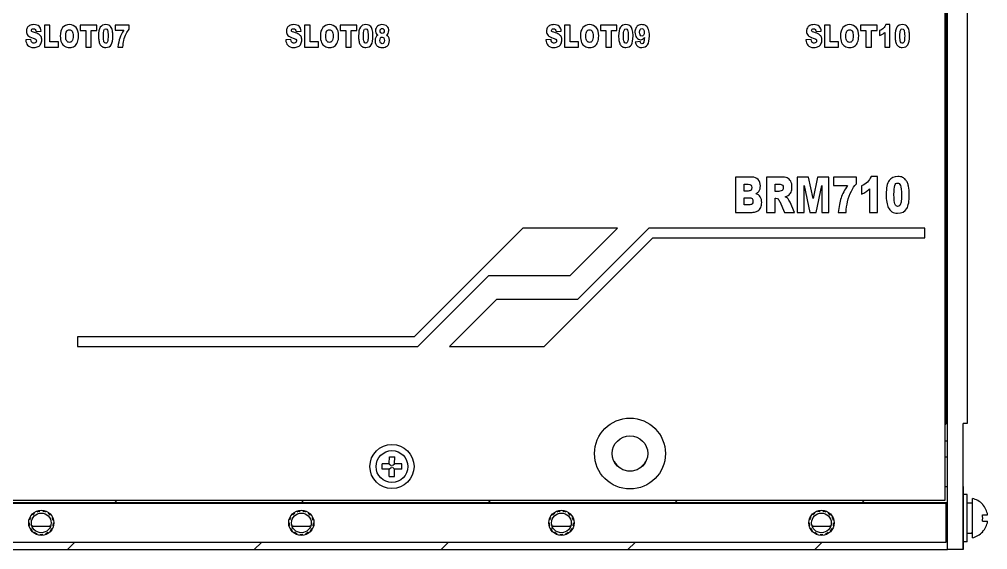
# Model space of a CAD drawing. Header units: inches. Extents: x 0 to 369, y 0 to 130.
# Drawn here: x 245.7 to 368.6, y 0 to 67.3 of the extents above; entities that cross this region are included whole.
import ezdxf

# ---------------------------------------------------------------- set-up
doc = ezdxf.new("R2010")
doc.units = ezdxf.units.IN
doc.header["$LTSCALE"] = 3.63
doc.header["$MEASUREMENT"] = 0
doc.linetypes.add('HIDDEN', pattern=[0.2, 0.1, -0.1])
for name, color, linetype in [('BRM710_PCB_ADXF_CONTINUOUS_LINE', 7, 'CONTINUOUS'), ('BRMJ710_4_001_DXF_HIDDEN_LINE', 7, 'CONTINUOUS'), ('BRMJ710_4_00DXF_CONTINUOUS_LINE', 7, 'CONTINUOUS'), ('BRMJ710_4_01DXF_CONTINUOUS_LINE', 7, 'CONTINUOUS'), ('BSMJ712_4_00DXF_CONTINUOUS_LINE', 7, 'CONTINUOUS'), ('GB9074_8-M2_DXF_CONTINUOUS_LINE', 7, 'CONTINUOUS'), ('GBT819_2-M2_DXF_CONTINUOUS_LINE', 7, 'CONTINUOUS')]:
    doc.layers.add(name, color=color, linetype=linetype)

msp = doc.modelspace()

# ---------------------------------------------------------------- linework, layer by layer
at = {"layer": 'BRM710_PCB_ADXF_CONTINUOUS_LINE', "color": 7, "linetype": 'Continuous'}
for p, q in [((363.3, 114), (363.3, 16)), ((363.3, 16), (363.2, 15.9))]:
    msp.add_line(p, q, dxfattribs=at)
at = {"layer": 'BRMJ710_4_001_DXF_HIDDEN_LINE', "color": 8, "linetype": 'HIDDEN'}
for centre in [(248.5, 3.4), (281.5, 3.4), (314.5, 3.4), (347.5, 3.4)]:
    msp.add_circle(centre, 1.5, dxfattribs=at)
at = {"layer": 'BRMJ710_4_00DXF_CONTINUOUS_LINE', "color": 7, "linetype": 'Continuous'}
for p, q in [((363.2, 6.3), (363.2, 123.8)), ((363.5, 43.75), (363.3, 43.75)), ((363.3, 16.8), (363.5, 16.8)), ((363.2, 13.8), (363.5, 13.8)), ((363.2, 11.8), (363.5, 11.8)), ((363.2, 8), (363.5, 8)), ((2.8, 6.3), (363.2, 6.3)), ((2.5, 6), (363.5, 6)), ((247.32, 3), (249.68, 3)), ((280.32, 3), (282.68, 3)), ((313.32, 3), (315.68, 3)), ((346.32, 3), (348.68, 3)), ((2.5, 0), (363.5, 0))]:
    msp.add_line(p, q, dxfattribs=at)
at = {"layer": 'BRMJ710_4_00DXF_CONTINUOUS_LINE', "color": 4, "linetype": 'Continuous'}
for p, q in [((249.6, 66.6), (248.91, 66.6)), ((248.91, 66.6), (248.91, 63.8)), ((249.6, 64.49), (249.6, 66.6)), ((255.55, 66.6), (253.44, 66.6)), ((253.44, 66.6), (253.44, 65.91)), ((255.55, 65.91), (255.55, 66.6)), ((259.67, 66.6), (257.86, 66.6)), ((257.86, 66.6), (257.86, 65.94)), ((259.67, 66.07), (259.67, 66.6)), ((282.6, 66.6), (281.9, 66.6)), ((281.9, 66.6), (281.9, 63.8)), ((282.6, 64.49), (282.6, 66.6)), ((288.55, 66.6), (286.44, 66.6)), ((286.44, 66.6), (286.44, 65.91)), ((288.55, 65.91), (288.55, 66.6)), ((315.6, 66.6), (314.91, 66.6)), ((314.91, 66.6), (314.91, 63.8)), ((315.6, 64.49), (315.6, 66.6)), ((321.55, 66.6), (319.44, 66.6)), ((319.44, 66.6), (319.44, 65.91)), ((321.55, 65.91), (321.55, 66.6)), ((348.6, 66.6), (347.9, 66.6)), ((347.9, 66.6), (347.9, 63.8)), ((348.6, 64.49), (348.6, 66.6)), ((354.55, 66.6), (352.44, 66.6)), ((352.44, 66.6), (352.44, 65.91)), ((354.55, 65.91), (354.55, 66.6)), ((356.17, 66.65), (355.65, 66.65)), ((356.17, 63.8), (356.17, 66.65)), ((247.83, 65.77), (248.48, 65.81)), ((253.44, 65.91), (254.15, 65.91)), ((254.15, 65.91), (254.15, 63.8)), ((254.84, 65.91), (255.55, 65.91)), ((254.84, 63.8), (254.84, 65.91)), ((257.86, 65.94), (258.96, 65.94)), ((280.83, 65.77), (281.48, 65.81)), ((286.44, 65.91), (287.15, 65.91)), ((287.15, 65.91), (287.15, 63.8)), ((287.84, 65.91), (288.55, 65.91)), ((287.84, 63.8), (287.84, 65.91)), ((313.83, 65.77), (314.49, 65.81)), ((319.44, 65.91), (320.15, 65.91)), ((320.15, 65.91), (320.15, 63.8)), ((320.84, 65.91), (321.55, 65.91)), ((320.84, 63.8), (320.84, 65.91)), ((346.83, 65.77), (347.48, 65.81)), ((352.44, 65.91), (353.15, 65.91)), ((353.15, 65.91), (353.15, 63.8)), ((353.84, 65.91), (354.55, 65.91)), ((353.84, 63.8), (353.84, 65.91)), ((354.88, 65.9), (354.88, 65.26)), ((355.54, 65.67), (355.54, 63.8)), ((247.18, 64.78), (246.53, 64.73)), ((250.68, 64.49), (249.6, 64.49)), ((250.68, 63.8), (250.68, 64.49)), ((280.18, 64.78), (279.52, 64.73)), ((283.68, 64.49), (282.6, 64.49)), ((283.68, 63.8), (283.68, 64.49)), ((313.19, 64.78), (312.53, 64.73)), ((316.68, 64.49), (315.6, 64.49)), ((316.68, 63.8), (316.68, 64.49)), ((324.49, 64.53), (323.87, 64.43)), ((346.18, 64.78), (345.52, 64.73)), ((349.68, 64.49), (348.6, 64.49)), ((349.68, 63.8), (349.68, 64.49)), ((248.91, 63.8), (250.68, 63.8)), ((254.15, 63.8), (254.84, 63.8)), ((258.23, 63.8), (258.86, 63.8)), ((281.9, 63.8), (283.68, 63.8)), ((287.15, 63.8), (287.84, 63.8)), ((314.91, 63.8), (316.68, 63.8)), ((320.15, 63.8), (320.84, 63.8)), ((347.9, 63.8), (349.68, 63.8)), ((353.15, 63.8), (353.84, 63.8)), ((355.54, 63.8), (356.17, 63.8)), ((338.67, 47.3), (336.59, 47.3)), ((336.59, 47.3), (336.59, 42.8)), ((342.37, 47.3), (340.52, 47.3)), ((340.52, 47.3), (340.52, 42.8)), ((345.86, 47.3), (344.4, 47.3)), ((344.4, 47.3), (344.4, 42.8)), ((346.43, 44.56), (345.86, 47.3)), ((346.99, 47.3), (346.43, 44.56)), ((348.45, 47.3), (346.99, 47.3)), ((348.45, 42.8), (348.45, 47.3)), ((351.93, 47.3), (349.01, 47.3)), ((349.01, 47.3), (349.01, 46.24)), ((351.93, 46.46), (351.93, 47.3)), ((354.62, 47.38), (353.79, 47.38)), ((354.62, 42.8), (354.62, 47.38)), ((337.71, 46.39), (338.2, 46.39)), ((337.71, 45.53), (337.71, 46.39)), ((338.2, 45.53), (337.71, 45.53)), ((341.63, 46.39), (342.12, 46.39)), ((341.63, 45.48), (341.63, 46.39)), ((342.1, 45.48), (341.63, 45.48)), ((345.31, 46.23), (346.01, 42.8)), ((345.31, 42.8), (345.31, 46.23)), ((346.84, 42.8), (347.54, 46.23)), ((347.54, 46.23), (347.54, 42.8)), ((349.01, 46.24), (350.79, 46.24)), ((352.56, 46.17), (352.56, 45.15)), ((353.61, 45.8), (353.61, 42.8)), ((337.71, 44.68), (338.28, 44.68)), ((337.71, 43.77), (337.71, 44.68)), ((341.63, 44.63), (341.73, 44.63)), ((341.63, 42.8), (341.63, 44.63)), ((338.28, 43.77), (337.71, 43.77)), ((342.21, 44.18), (342.8, 42.8)), ((344.06, 42.8), (343.52, 44.1)), ((336.59, 42.8), (338.51, 42.8)), ((340.52, 42.8), (341.63, 42.8)), ((342.8, 42.8), (344.06, 42.8)), ((344.4, 42.8), (345.31, 42.8)), ((346.01, 42.8), (346.84, 42.8)), ((347.54, 42.8), (348.45, 42.8)), ((349.62, 42.8), (350.62, 42.8)), ((353.61, 42.8), (354.62, 42.8)), ((309.6, 40.8), (295.8, 27)), ((321.6, 40.8), (309.6, 40.8)), ((315.6, 34.8), (321.6, 40.8)), ((316.6, 31.8), (325.6, 40.8)), ((360.6, 40.8), (325.6, 40.8)), ((360.6, 39.6), (360.6, 40.8)), ((312.3, 25.8), (326.1, 39.6)), ((326.1, 39.6), (360.6, 39.6)), ((296.3, 25.8), (305.3, 34.8)), ((305.3, 34.8), (315.6, 34.8)), ((300.3, 25.8), (306.3, 31.8)), ((306.3, 31.8), (316.6, 31.8)), ((295.8, 27), (253.1, 27)), ((253.1, 27), (253.1, 25.8)), ((253.1, 25.8), (296.3, 25.8)), ((300.3, 25.8), (312.3, 25.8))]:
    msp.add_line(p, q, dxfattribs=at)
at = {"layer": 'BRMJ710_4_00DXF_CONTINUOUS_LINE', "color": 2, "linetype": 'Continuous'}
for p, q in [((363.2, 63.96), (363.5, 64.26)), ((363.2, 40.25), (363.5, 40.55)), ((363.2, 16.54), (363.5, 16.84)), ((257.73, 5.9), (258.13, 6.3)), ((281.43, 5.9), (281.83, 6.3)), ((305.14, 5.9), (305.54, 6.3)), ((328.85, 5.9), (329.25, 6.3)), ((352.56, 5.9), (352.96, 6.3)), ((251.83, 0), (252.73, 0.9)), ((275.53, 0), (276.43, 0.9)), ((299.24, 0), (300.14, 0.9)), ((322.95, 0), (323.85, 0.9)), ((346.66, 0), (347.56, 0.9))]:
    msp.add_line(p, q, dxfattribs=at)
at = {"layer": 'BRMJ710_4_00DXF_CONTINUOUS_LINE', "color": 7, "linetype": 'Continuous'}
for centre, radius in [((323.2, 12.2), 4.5), ((323.2, 12.2), 2.25), ((293, 10.55), 2.8), ((248.5, 3.4), 1.25), ((281.5, 3.4), 1.25), ((314.5, 3.4), 1.25), ((347.5, 3.4), 1.25)]:
    msp.add_circle(centre, radius, dxfattribs=at)
at = {"layer": 'BRMJ710_4_00DXF_CONTINUOUS_LINE', "color": 4, "linetype": 'Continuous'}
msp.add_arc((291.77, 65.14), 1.39, 270.0428, 284.9395, dxfattribs=at)
at = {"layer": 'BRMJ710_4_00DXF_CONTINUOUS_LINE', "color": 7, "linetype": 'Continuous'}
for centre, radius, start, end in [((323.2, 12.25), 2.25, 207.0694, 332.9306), ((247.49, 4.62), 1.62, 263.5989, 269.9978), ((249.51, 4.62), 1.62, 270.0022, 276.4011), ((280.49, 4.62), 1.62, 263.5989, 269.9978), ((282.51, 4.62), 1.62, 270.0022, 276.4011), ((313.49, 4.62), 1.62, 263.5989, 269.9978), ((315.51, 4.62), 1.62, 270.0022, 276.4011), ((346.49, 4.62), 1.62, 263.5989, 269.9978), ((348.51, 4.62), 1.62, 270.0022, 276.4011)]:
    msp.add_arc(centre, radius, start, end, dxfattribs=at)
at = {"layer": 'BRMJ710_4_00DXF_CONTINUOUS_LINE', "color": 4, "linetype": 'Continuous'}
for points in [[(247.01, 66.54), (246.88, 66.46), (246.78, 66.36), (246.71, 66.24)], [(247.56, 66.65), (247.33, 66.65), (247.14, 66.61), (247.01, 66.54)], [(248.22, 66.45), (248.07, 66.58), (247.85, 66.65), (247.56, 66.65)], [(248.48, 65.81), (248.46, 66.1), (248.37, 66.31), (248.22, 66.45)], [(252.06, 66.65), (251.7, 66.65), (251.42, 66.52), (251.21, 66.27)], [(252.93, 66.27), (252.72, 66.52), (252.44, 66.65), (252.06, 66.65)], [(256.69, 66.65), (256.38, 66.65), (256.14, 66.54), (255.99, 66.33)], [(257.06, 66.58), (256.96, 66.62), (256.84, 66.65), (256.69, 66.65)], [(257.3, 66.4), (257.24, 66.47), (257.16, 66.53), (257.06, 66.58)], [(257.44, 66.16), (257.41, 66.24), (257.36, 66.32), (257.3, 66.4)], [(280.01, 66.54), (279.87, 66.46), (279.77, 66.36), (279.71, 66.24)], [(280.56, 66.65), (280.33, 66.65), (280.14, 66.61), (280.01, 66.54)], [(281.21, 66.45), (281.06, 66.58), (280.85, 66.65), (280.56, 66.65)], [(281.48, 65.81), (281.45, 66.1), (281.36, 66.31), (281.21, 66.45)], [(285.06, 66.65), (284.7, 66.65), (284.41, 66.52), (284.21, 66.27)], [(285.92, 66.27), (285.72, 66.52), (285.43, 66.65), (285.06, 66.65)], [(289.69, 66.65), (289.37, 66.65), (289.14, 66.54), (288.99, 66.33)], [(290.06, 66.58), (289.96, 66.62), (289.84, 66.65), (289.69, 66.65)], [(290.3, 66.4), (290.24, 66.47), (290.16, 66.53), (290.06, 66.58)], [(290.44, 66.16), (290.41, 66.24), (290.36, 66.32), (290.3, 66.4)], [(291.18, 66.48), (291, 66.33), (290.91, 66.13), (290.91, 65.9)], [(291.72, 66.65), (291.5, 66.65), (291.32, 66.59), (291.18, 66.48)], [(292.39, 66.43), (292.24, 66.58), (292.02, 66.65), (291.72, 66.65)], [(292.6, 65.9), (292.6, 66.11), (292.53, 66.29), (292.39, 66.43)], [(313.01, 66.54), (312.88, 66.46), (312.78, 66.36), (312.71, 66.24)], [(313.56, 66.65), (313.33, 66.65), (313.15, 66.61), (313.01, 66.54)], [(314.22, 66.45), (314.07, 66.58), (313.85, 66.65), (313.56, 66.65)], [(314.49, 65.81), (314.46, 66.1), (314.37, 66.31), (314.22, 66.45)], [(318.06, 66.65), (317.7, 66.65), (317.42, 66.52), (317.21, 66.27)], [(318.93, 66.27), (318.72, 66.52), (318.44, 66.65), (318.06, 66.65)], [(322.69, 66.65), (322.38, 66.65), (322.14, 66.54), (321.99, 66.33)], [(323.06, 66.58), (322.96, 66.62), (322.84, 66.65), (322.69, 66.65)], [(323.3, 66.4), (323.24, 66.47), (323.16, 66.53), (323.06, 66.58)], [(323.44, 66.16), (323.41, 66.24), (323.36, 66.32), (323.3, 66.4)], [(324.22, 66.53), (324.1, 66.45), (324, 66.34), (323.93, 66.18)], [(324.69, 66.65), (324.5, 66.65), (324.35, 66.61), (324.22, 66.53)], [(325.23, 66.5), (325.09, 66.6), (324.91, 66.65), (324.69, 66.65)], [(325.55, 66.04), (325.47, 66.25), (325.36, 66.41), (325.23, 66.5)], [(346.01, 66.54), (345.87, 66.46), (345.77, 66.36), (345.71, 66.24)], [(346.56, 66.65), (346.33, 66.65), (346.14, 66.61), (346.01, 66.54)], [(347.21, 66.45), (347.06, 66.58), (346.85, 66.65), (346.56, 66.65)], [(347.48, 65.81), (347.45, 66.1), (347.36, 66.31), (347.21, 66.45)], [(351.06, 66.65), (350.7, 66.65), (350.41, 66.52), (350.21, 66.27)], [(351.92, 66.27), (351.72, 66.52), (351.43, 66.65), (351.06, 66.65)], [(355.65, 66.65), (355.59, 66.47), (355.49, 66.32), (355.38, 66.2)], [(357.78, 66.65), (357.46, 66.65), (357.23, 66.54), (357.07, 66.33)], [(358.15, 66.58), (358.05, 66.62), (357.93, 66.65), (357.78, 66.65)], [(358.38, 66.4), (358.32, 66.47), (358.24, 66.53), (358.15, 66.58)], [(358.53, 66.16), (358.49, 66.24), (358.44, 66.32), (358.38, 66.4)], [(246.71, 66.24), (246.64, 66.11), (246.61, 65.97), (246.61, 65.83)], [(246.61, 65.83), (246.61, 65.61), (246.67, 65.43), (246.8, 65.29)], [(246.8, 65.29), (246.93, 65.15), (247.15, 65.03), (247.45, 64.95)], [(247.25, 65.91), (247.25, 65.97), (247.27, 66.02), (247.31, 66.06)], [(247.3, 65.78), (247.27, 65.82), (247.25, 65.86), (247.25, 65.91)], [(247.53, 65.68), (247.41, 65.71), (247.33, 65.75), (247.3, 65.78)], [(247.31, 66.06), (247.35, 66.1), (247.41, 66.13), (247.49, 66.13)], [(247.49, 66.13), (247.59, 66.13), (247.67, 66.1), (247.72, 66.04)], [(248.18, 65.43), (248.05, 65.52), (247.84, 65.6), (247.53, 65.68)], [(247.72, 66.04), (247.78, 65.98), (247.81, 65.89), (247.83, 65.77)], [(248.47, 65.13), (248.41, 65.25), (248.31, 65.35), (248.18, 65.43)], [(248.56, 64.71), (248.56, 64.86), (248.53, 65), (248.47, 65.13)], [(251.21, 66.27), (251.01, 66.01), (250.91, 65.65), (250.91, 65.2)], [(250.91, 65.2), (250.91, 64.87), (250.96, 64.6), (251.06, 64.38)], [(251.6, 65.19), (251.6, 65.48), (251.64, 65.68), (251.73, 65.81)], [(251.72, 64.58), (251.64, 64.71), (251.6, 64.91), (251.6, 65.19)], [(251.73, 65.81), (251.81, 65.93), (251.92, 65.99), (252.06, 65.99)], [(252.06, 65.99), (252.21, 65.99), (252.32, 65.93), (252.41, 65.81)], [(252.41, 65.81), (252.49, 65.69), (252.54, 65.5), (252.54, 65.23)], [(252.54, 65.23), (252.54, 64.92), (252.49, 64.7), (252.41, 64.58)], [(253.23, 65.22), (253.23, 65.67), (253.13, 66.02), (252.93, 66.27)], [(253.09, 64.42), (253.18, 64.63), (253.23, 64.89), (253.23, 65.22)], [(255.99, 66.33), (255.84, 66.11), (255.76, 65.74), (255.76, 65.21)], [(255.76, 65.21), (255.76, 64.99), (255.77, 64.8), (255.8, 64.62)], [(256.38, 65.21), (256.38, 65.56), (256.4, 65.8), (256.45, 65.93)], [(256.45, 64.48), (256.4, 64.61), (256.38, 64.85), (256.38, 65.21)], [(256.45, 65.93), (256.49, 66.06), (256.56, 66.13), (256.67, 66.13)], [(256.67, 66.13), (256.77, 66.13), (256.84, 66.07), (256.89, 65.94)], [(256.89, 65.94), (256.95, 65.81), (256.97, 65.56), (256.97, 65.19)], [(256.97, 65.19), (256.97, 64.93), (256.96, 64.75), (256.94, 64.63)], [(257.38, 64.11), (257.52, 64.34), (257.59, 64.71), (257.59, 65.22)], [(257.53, 65.87), (257.51, 65.98), (257.48, 66.08), (257.44, 66.16)], [(257.59, 65.22), (257.59, 65.45), (257.57, 65.66), (257.53, 65.87)], [(258.96, 65.94), (258.74, 65.59), (258.57, 65.26), (258.46, 64.95)], [(258.97, 64.65), (259.05, 64.96), (259.15, 65.24), (259.28, 65.5)], [(259.28, 65.5), (259.38, 65.7), (259.52, 65.9), (259.67, 66.07)], [(279.71, 66.24), (279.64, 66.11), (279.61, 65.97), (279.61, 65.83)], [(279.61, 65.83), (279.61, 65.61), (279.67, 65.43), (279.8, 65.29)], [(279.8, 65.29), (279.93, 65.15), (280.15, 65.03), (280.45, 64.95)], [(280.25, 65.91), (280.25, 65.97), (280.27, 66.02), (280.31, 66.06)], [(280.3, 65.78), (280.27, 65.82), (280.25, 65.86), (280.25, 65.91)], [(280.53, 65.68), (280.41, 65.71), (280.33, 65.75), (280.3, 65.78)], [(280.31, 66.06), (280.35, 66.1), (280.41, 66.13), (280.49, 66.13)], [(280.49, 66.13), (280.59, 66.13), (280.67, 66.1), (280.72, 66.04)], [(281.18, 65.43), (281.05, 65.52), (280.83, 65.6), (280.53, 65.68)], [(280.72, 66.04), (280.78, 65.98), (280.81, 65.89), (280.83, 65.77)], [(281.47, 65.13), (281.41, 65.25), (281.31, 65.35), (281.18, 65.43)], [(281.56, 64.71), (281.56, 64.86), (281.53, 65), (281.47, 65.13)], [(284.21, 66.27), (284.01, 66.01), (283.91, 65.65), (283.91, 65.2)], [(283.91, 65.2), (283.91, 64.87), (283.96, 64.6), (284.06, 64.38)], [(284.6, 65.19), (284.6, 65.48), (284.64, 65.68), (284.72, 65.81)], [(284.72, 64.58), (284.64, 64.71), (284.6, 64.91), (284.6, 65.19)], [(284.72, 65.81), (284.81, 65.93), (284.92, 65.99), (285.06, 65.99)], [(285.06, 65.99), (285.21, 65.99), (285.32, 65.93), (285.41, 65.81)], [(285.41, 65.81), (285.49, 65.69), (285.53, 65.5), (285.53, 65.23)], [(285.53, 65.23), (285.53, 64.92), (285.49, 64.7), (285.41, 64.58)], [(286.23, 65.22), (286.23, 65.67), (286.13, 66.02), (285.92, 66.27)], [(286.09, 64.42), (286.18, 64.63), (286.23, 64.89), (286.23, 65.22)], [(288.99, 66.33), (288.83, 66.11), (288.76, 65.74), (288.76, 65.21)], [(288.76, 65.21), (288.76, 64.99), (288.77, 64.8), (288.8, 64.62)], [(289.38, 65.21), (289.38, 65.56), (289.4, 65.8), (289.44, 65.93)], [(289.45, 64.48), (289.4, 64.61), (289.38, 64.85), (289.38, 65.21)], [(289.44, 65.93), (289.49, 66.06), (289.56, 66.13), (289.67, 66.13)], [(289.67, 66.13), (289.77, 66.13), (289.84, 66.07), (289.89, 65.94)], [(289.89, 65.94), (289.94, 65.81), (289.97, 65.56), (289.97, 65.19)], [(289.97, 65.19), (289.97, 64.93), (289.96, 64.75), (289.94, 64.63)], [(290.38, 64.11), (290.52, 64.34), (290.59, 64.71), (290.59, 65.22)], [(290.53, 65.87), (290.5, 65.98), (290.48, 66.08), (290.44, 66.16)], [(290.59, 65.22), (290.59, 65.45), (290.57, 65.66), (290.53, 65.87)], [(290.91, 65.9), (290.91, 65.76), (290.94, 65.63), (291.01, 65.52)], [(291.22, 65.31), (291.09, 65.24), (291, 65.15), (290.94, 65.04)], [(291.01, 65.52), (291.05, 65.44), (291.12, 65.37), (291.22, 65.31)], [(291.5, 65.86), (291.5, 65.95), (291.52, 66.03), (291.57, 66.08)], [(291.57, 65.62), (291.52, 65.68), (291.5, 65.76), (291.5, 65.86)], [(291.57, 66.08), (291.62, 66.14), (291.68, 66.17), (291.75, 66.17)], [(291.76, 65.53), (291.68, 65.53), (291.62, 65.56), (291.57, 65.62)], [(291.75, 66.17), (291.83, 66.17), (291.89, 66.14), (291.94, 66.08)], [(291.94, 65.62), (291.89, 65.56), (291.84, 65.53), (291.76, 65.53)], [(291.94, 66.08), (291.98, 66.02), (292.01, 65.94), (292.01, 65.85)], [(292.01, 65.85), (292.01, 65.75), (291.99, 65.68), (291.94, 65.62)], [(292.32, 65.31), (292.41, 65.38), (292.47, 65.46), (292.52, 65.54)], [(292.59, 65.02), (292.53, 65.14), (292.44, 65.23), (292.32, 65.31)], [(292.52, 65.54), (292.57, 65.65), (292.6, 65.77), (292.6, 65.9)], [(312.71, 66.24), (312.64, 66.11), (312.61, 65.97), (312.61, 65.83)], [(312.61, 65.83), (312.61, 65.61), (312.67, 65.43), (312.81, 65.29)], [(312.81, 65.29), (312.93, 65.15), (313.15, 65.03), (313.46, 64.95)], [(313.25, 65.91), (313.25, 65.97), (313.27, 66.02), (313.31, 66.06)], [(313.3, 65.78), (313.27, 65.82), (313.25, 65.86), (313.25, 65.91)], [(313.53, 65.68), (313.41, 65.71), (313.33, 65.75), (313.3, 65.78)], [(313.31, 66.06), (313.35, 66.1), (313.41, 66.13), (313.49, 66.13)], [(313.49, 66.13), (313.59, 66.13), (313.67, 66.1), (313.72, 66.04)], [(314.18, 65.43), (314.05, 65.52), (313.84, 65.6), (313.53, 65.68)], [(313.72, 66.04), (313.78, 65.98), (313.81, 65.89), (313.83, 65.77)], [(314.47, 65.13), (314.41, 65.25), (314.31, 65.35), (314.18, 65.43)], [(314.56, 64.71), (314.56, 64.86), (314.53, 65), (314.47, 65.13)], [(317.21, 66.27), (317.01, 66.01), (316.91, 65.65), (316.91, 65.2)], [(316.91, 65.2), (316.91, 64.87), (316.96, 64.6), (317.06, 64.38)], [(317.6, 65.19), (317.6, 65.48), (317.64, 65.68), (317.73, 65.81)], [(317.72, 64.58), (317.64, 64.71), (317.6, 64.91), (317.6, 65.19)], [(317.73, 65.81), (317.81, 65.93), (317.92, 65.99), (318.06, 65.99)], [(318.06, 65.99), (318.21, 65.99), (318.32, 65.93), (318.41, 65.81)], [(318.41, 65.81), (318.49, 65.69), (318.54, 65.5), (318.54, 65.23)], [(318.54, 65.23), (318.54, 64.92), (318.49, 64.7), (318.41, 64.58)], [(319.23, 65.22), (319.23, 65.67), (319.13, 66.02), (318.93, 66.27)], [(319.1, 64.42), (319.18, 64.63), (319.23, 64.89), (319.23, 65.22)], [(321.99, 66.33), (321.84, 66.11), (321.76, 65.74), (321.76, 65.21)], [(321.76, 65.21), (321.76, 64.99), (321.77, 64.8), (321.8, 64.62)], [(322.38, 65.21), (322.38, 65.56), (322.4, 65.8), (322.45, 65.93)], [(322.45, 64.48), (322.4, 64.61), (322.38, 64.85), (322.38, 65.21)], [(322.45, 65.93), (322.49, 66.06), (322.57, 66.13), (322.67, 66.13)], [(322.67, 66.13), (322.77, 66.13), (322.85, 66.07), (322.9, 65.94)], [(322.9, 65.94), (322.95, 65.81), (322.97, 65.56), (322.97, 65.19)], [(322.97, 65.19), (322.97, 64.93), (322.96, 64.75), (322.94, 64.63)], [(323.38, 64.11), (323.52, 64.34), (323.59, 64.71), (323.59, 65.22)], [(323.53, 65.87), (323.51, 65.98), (323.48, 66.08), (323.44, 66.16)], [(323.59, 65.22), (323.59, 65.45), (323.57, 65.66), (323.53, 65.87)], [(323.93, 66.18), (323.86, 66.03), (323.83, 65.86), (323.83, 65.68)], [(323.83, 65.68), (323.83, 65.4), (323.9, 65.18), (324.03, 65)], [(324.42, 65.7), (324.42, 65.85), (324.44, 65.97), (324.5, 66.05)], [(324.5, 65.34), (324.45, 65.42), (324.42, 65.54), (324.42, 65.7)], [(324.5, 66.05), (324.55, 66.12), (324.62, 66.16), (324.71, 66.16)], [(324.72, 65.21), (324.63, 65.21), (324.56, 65.25), (324.5, 65.34)], [(324.71, 66.16), (324.79, 66.16), (324.87, 66.12), (324.93, 66.03)], [(324.93, 65.33), (324.88, 65.25), (324.8, 65.21), (324.72, 65.21)], [(324.93, 66.03), (324.99, 65.95), (325.02, 65.83), (325.02, 65.68)], [(325.02, 65.68), (325.02, 65.53), (324.99, 65.41), (324.93, 65.33)], [(325.42, 64.1), (325.59, 64.34), (325.67, 64.71), (325.67, 65.22)], [(325.67, 65.22), (325.67, 65.56), (325.63, 65.83), (325.55, 66.04)], [(345.71, 66.24), (345.64, 66.11), (345.61, 65.97), (345.61, 65.83)], [(345.61, 65.83), (345.61, 65.61), (345.67, 65.43), (345.8, 65.29)], [(345.8, 65.29), (345.93, 65.15), (346.15, 65.03), (346.45, 64.95)], [(346.25, 65.91), (346.25, 65.97), (346.27, 66.02), (346.31, 66.06)], [(346.3, 65.78), (346.27, 65.82), (346.25, 65.86), (346.25, 65.91)], [(346.53, 65.68), (346.41, 65.71), (346.33, 65.75), (346.3, 65.78)], [(346.31, 66.06), (346.35, 66.1), (346.41, 66.13), (346.49, 66.13)], [(346.49, 66.13), (346.59, 66.13), (346.67, 66.1), (346.72, 66.04)], [(347.18, 65.43), (347.05, 65.52), (346.83, 65.6), (346.53, 65.68)], [(346.72, 66.04), (346.78, 65.98), (346.81, 65.89), (346.83, 65.77)], [(347.47, 65.13), (347.41, 65.25), (347.31, 65.35), (347.18, 65.43)], [(347.56, 64.71), (347.56, 64.86), (347.53, 65), (347.47, 65.13)], [(350.21, 66.27), (350.01, 66.01), (349.91, 65.65), (349.91, 65.2)], [(349.91, 65.2), (349.91, 64.87), (349.96, 64.6), (350.06, 64.38)], [(350.6, 65.19), (350.6, 65.48), (350.64, 65.68), (350.72, 65.81)], [(350.72, 64.58), (350.64, 64.71), (350.6, 64.91), (350.6, 65.19)], [(350.72, 65.81), (350.81, 65.93), (350.92, 65.99), (351.06, 65.99)], [(351.06, 65.99), (351.21, 65.99), (351.32, 65.93), (351.41, 65.81)], [(351.41, 65.81), (351.49, 65.69), (351.53, 65.5), (351.53, 65.23)], [(351.53, 65.23), (351.53, 64.92), (351.49, 64.7), (351.41, 64.58)], [(352.23, 65.22), (352.23, 65.67), (352.13, 66.02), (351.92, 66.27)], [(352.09, 64.42), (352.18, 64.63), (352.23, 64.89), (352.23, 65.22)], [(355.38, 66.2), (355.26, 66.08), (355.1, 65.98), (354.88, 65.9)], [(354.88, 65.26), (355.03, 65.31), (355.15, 65.37), (355.24, 65.43)], [(355.24, 65.43), (355.34, 65.49), (355.44, 65.57), (355.54, 65.67)], [(357.07, 66.33), (356.92, 66.11), (356.85, 65.74), (356.85, 65.21)], [(356.85, 65.21), (356.85, 64.99), (356.86, 64.8), (356.89, 64.62)], [(357.46, 65.21), (357.46, 65.56), (357.49, 65.8), (357.53, 65.93)], [(357.54, 64.48), (357.49, 64.61), (357.46, 64.85), (357.46, 65.21)], [(357.53, 65.93), (357.58, 66.06), (357.65, 66.13), (357.75, 66.13)], [(357.75, 66.13), (357.86, 66.13), (357.93, 66.07), (357.98, 65.94)], [(357.98, 65.94), (358.03, 65.81), (358.06, 65.56), (358.06, 65.19)], [(358.06, 65.19), (358.06, 64.93), (358.04, 64.75), (358.02, 64.63)], [(358.47, 64.11), (358.61, 64.34), (358.68, 64.71), (358.68, 65.22)], [(358.61, 65.87), (358.59, 65.98), (358.56, 66.08), (358.53, 66.16)], [(358.68, 65.22), (358.68, 65.45), (358.65, 65.66), (358.61, 65.87)], [(246.53, 64.73), (246.54, 64.44), (246.63, 64.21), (246.77, 64.03)], [(246.77, 64.03), (246.92, 63.84), (247.18, 63.75), (247.57, 63.75)], [(247.27, 64.47), (247.23, 64.54), (247.2, 64.64), (247.18, 64.78)], [(247.58, 64.3), (247.44, 64.3), (247.34, 64.36), (247.27, 64.47)], [(247.45, 64.95), (247.64, 64.9), (247.76, 64.84), (247.81, 64.79)], [(247.8, 64.39), (247.75, 64.33), (247.67, 64.3), (247.58, 64.3)], [(247.89, 64.59), (247.89, 64.51), (247.86, 64.45), (247.8, 64.39)], [(247.81, 64.79), (247.86, 64.73), (247.89, 64.66), (247.89, 64.59)], [(248.11, 63.87), (248.25, 63.95), (248.36, 64.06), (248.44, 64.21)], [(248.44, 64.21), (248.52, 64.37), (248.56, 64.53), (248.56, 64.71)], [(251.06, 64.38), (251.16, 64.16), (251.3, 64), (251.46, 63.9)], [(251.46, 63.9), (251.63, 63.8), (251.84, 63.75), (252.09, 63.75)], [(252.07, 64.4), (251.92, 64.4), (251.81, 64.46), (251.72, 64.58)], [(252.41, 64.58), (252.33, 64.46), (252.22, 64.4), (252.07, 64.4)], [(252.09, 63.75), (252.34, 63.75), (252.55, 63.81), (252.71, 63.93)], [(252.71, 63.93), (252.88, 64.04), (253.01, 64.2), (253.09, 64.42)], [(255.8, 64.62), (255.83, 64.44), (255.88, 64.3), (255.93, 64.19)], [(255.93, 64.19), (256, 64.05), (256.1, 63.94), (256.22, 63.86)], [(256.67, 64.28), (256.58, 64.28), (256.5, 64.35), (256.45, 64.48)], [(256.84, 64.37), (256.79, 64.31), (256.73, 64.28), (256.67, 64.28)], [(256.67, 63.75), (257.01, 63.75), (257.25, 63.87), (257.38, 64.11)], [(256.94, 64.63), (256.92, 64.51), (256.88, 64.42), (256.84, 64.37)], [(258.46, 64.95), (258.36, 64.64), (258.28, 64.26), (258.23, 63.8)], [(258.86, 63.8), (258.87, 64.13), (258.91, 64.41), (258.97, 64.65)], [(279.52, 64.73), (279.54, 64.44), (279.63, 64.21), (279.77, 64.03)], [(279.77, 64.03), (279.92, 63.84), (280.18, 63.75), (280.56, 63.75)], [(280.27, 64.47), (280.23, 64.54), (280.2, 64.64), (280.18, 64.78)], [(280.58, 64.3), (280.44, 64.3), (280.34, 64.36), (280.27, 64.47)], [(280.45, 64.95), (280.64, 64.9), (280.76, 64.84), (280.81, 64.79)], [(280.8, 64.39), (280.75, 64.33), (280.67, 64.3), (280.58, 64.3)], [(280.88, 64.59), (280.88, 64.51), (280.86, 64.45), (280.8, 64.39)], [(280.81, 64.79), (280.86, 64.73), (280.88, 64.66), (280.88, 64.59)], [(281.1, 63.87), (281.25, 63.95), (281.36, 64.06), (281.44, 64.21)], [(281.44, 64.21), (281.52, 64.37), (281.56, 64.53), (281.56, 64.71)], [(284.06, 64.38), (284.16, 64.16), (284.3, 64), (284.46, 63.9)], [(284.46, 63.9), (284.63, 63.8), (284.84, 63.75), (285.09, 63.75)], [(285.07, 64.4), (284.92, 64.4), (284.81, 64.46), (284.72, 64.58)], [(285.41, 64.58), (285.33, 64.46), (285.21, 64.4), (285.07, 64.4)], [(285.09, 63.75), (285.34, 63.75), (285.54, 63.81), (285.71, 63.93)], [(285.71, 63.93), (285.88, 64.04), (286, 64.2), (286.09, 64.42)], [(288.8, 64.62), (288.83, 64.44), (288.87, 64.3), (288.93, 64.19)], [(288.93, 64.19), (289, 64.05), (289.1, 63.94), (289.21, 63.86)], [(289.67, 64.28), (289.57, 64.28), (289.5, 64.35), (289.45, 64.48)], [(289.83, 64.37), (289.79, 64.31), (289.73, 64.28), (289.67, 64.28)], [(289.67, 63.75), (290.01, 63.75), (290.24, 63.87), (290.38, 64.11)], [(289.94, 64.63), (289.91, 64.51), (289.88, 64.42), (289.83, 64.37)], [(290.94, 65.04), (290.88, 64.92), (290.85, 64.79), (290.85, 64.62)], [(290.85, 64.62), (290.85, 64.46), (290.88, 64.3), (290.94, 64.17)], [(290.94, 64.17), (291.01, 64.03), (291.1, 63.93), (291.23, 63.86)], [(291.47, 64.65), (291.47, 64.78), (291.49, 64.88), (291.55, 64.96)], [(291.56, 64.35), (291.49, 64.42), (291.47, 64.53), (291.47, 64.65)], [(291.55, 64.96), (291.61, 65.04), (291.68, 65.07), (291.75, 65.07)], [(291.76, 64.23), (291.68, 64.23), (291.62, 64.27), (291.56, 64.35)], [(291.75, 65.07), (291.83, 65.07), (291.9, 65.03), (291.96, 64.96)], [(291.96, 64.35), (291.9, 64.27), (291.84, 64.23), (291.76, 64.23)], [(291.96, 64.96), (292.02, 64.88), (292.05, 64.77), (292.05, 64.65)], [(292.05, 64.65), (292.05, 64.53), (292.02, 64.43), (291.96, 64.35)], [(292.13, 63.8), (292.24, 63.83), (292.33, 63.88), (292.41, 63.94)], [(292.41, 63.94), (292.48, 64.01), (292.55, 64.1), (292.6, 64.23)], [(292.68, 64.62), (292.68, 64.76), (292.65, 64.9), (292.59, 65.02)], [(292.6, 64.23), (292.65, 64.35), (292.68, 64.48), (292.68, 64.62)], [(312.53, 64.73), (312.55, 64.44), (312.63, 64.21), (312.78, 64.03)], [(312.78, 64.03), (312.92, 63.84), (313.19, 63.75), (313.57, 63.75)], [(313.27, 64.47), (313.23, 64.54), (313.2, 64.64), (313.19, 64.78)], [(313.58, 64.3), (313.44, 64.3), (313.34, 64.36), (313.27, 64.47)], [(313.46, 64.95), (313.64, 64.9), (313.76, 64.84), (313.81, 64.79)], [(313.81, 64.39), (313.75, 64.33), (313.68, 64.3), (313.58, 64.3)], [(313.81, 64.79), (313.86, 64.73), (313.89, 64.66), (313.89, 64.59)], [(313.89, 64.59), (313.89, 64.51), (313.86, 64.45), (313.81, 64.39)], [(314.11, 63.87), (314.25, 63.95), (314.36, 64.06), (314.44, 64.21)], [(314.44, 64.21), (314.52, 64.37), (314.56, 64.53), (314.56, 64.71)], [(317.06, 64.38), (317.16, 64.16), (317.3, 64), (317.46, 63.9)], [(317.46, 63.9), (317.63, 63.8), (317.84, 63.75), (318.09, 63.75)], [(318.07, 64.4), (317.92, 64.4), (317.81, 64.46), (317.72, 64.58)], [(318.41, 64.58), (318.33, 64.46), (318.22, 64.4), (318.07, 64.4)], [(318.09, 63.75), (318.34, 63.75), (318.55, 63.81), (318.71, 63.93)], [(318.71, 63.93), (318.88, 64.04), (319.01, 64.2), (319.1, 64.42)], [(321.8, 64.62), (321.84, 64.44), (321.88, 64.3), (321.93, 64.19)], [(321.93, 64.19), (322, 64.05), (322.1, 63.94), (322.22, 63.86)], [(322.67, 64.28), (322.58, 64.28), (322.5, 64.35), (322.45, 64.48)], [(322.84, 64.37), (322.79, 64.31), (322.74, 64.28), (322.67, 64.28)], [(322.67, 63.75), (323.01, 63.75), (323.25, 63.87), (323.38, 64.11)], [(322.94, 64.63), (322.92, 64.51), (322.88, 64.42), (322.84, 64.37)], [(323.87, 64.43), (323.91, 64.28), (323.96, 64.16), (324.03, 64.06)], [(324.03, 65), (324.17, 64.82), (324.34, 64.73), (324.54, 64.73)], [(324.03, 64.06), (324.1, 63.96), (324.19, 63.88), (324.29, 63.83)], [(324.58, 64.3), (324.54, 64.34), (324.51, 64.42), (324.49, 64.53)], [(324.54, 64.73), (324.64, 64.73), (324.74, 64.75), (324.81, 64.8)], [(324.72, 64.23), (324.66, 64.23), (324.61, 64.25), (324.58, 64.3)], [(324.71, 63.75), (325.01, 63.75), (325.25, 63.87), (325.42, 64.1)], [(324.95, 64.42), (324.9, 64.29), (324.82, 64.23), (324.72, 64.23)], [(324.81, 64.8), (324.89, 64.84), (324.97, 64.91), (325.04, 65.01)], [(325.04, 65.01), (325.02, 64.71), (324.99, 64.51), (324.95, 64.42)], [(345.52, 64.73), (345.54, 64.44), (345.63, 64.21), (345.77, 64.03)], [(345.77, 64.03), (345.92, 63.84), (346.18, 63.75), (346.56, 63.75)], [(346.27, 64.47), (346.23, 64.54), (346.2, 64.64), (346.18, 64.78)], [(346.58, 64.3), (346.44, 64.3), (346.34, 64.36), (346.27, 64.47)], [(346.45, 64.95), (346.64, 64.9), (346.76, 64.84), (346.81, 64.79)], [(346.8, 64.39), (346.75, 64.33), (346.67, 64.3), (346.58, 64.3)], [(346.88, 64.59), (346.88, 64.51), (346.86, 64.45), (346.8, 64.39)], [(346.81, 64.79), (346.86, 64.73), (346.88, 64.66), (346.88, 64.59)], [(347.1, 63.87), (347.25, 63.95), (347.36, 64.06), (347.44, 64.21)], [(347.44, 64.21), (347.52, 64.37), (347.56, 64.53), (347.56, 64.71)], [(350.06, 64.38), (350.16, 64.16), (350.3, 64), (350.46, 63.9)], [(350.46, 63.9), (350.63, 63.8), (350.84, 63.75), (351.09, 63.75)], [(351.07, 64.4), (350.92, 64.4), (350.81, 64.46), (350.72, 64.58)], [(351.41, 64.58), (351.33, 64.46), (351.21, 64.4), (351.07, 64.4)], [(351.09, 63.75), (351.34, 63.75), (351.54, 63.81), (351.71, 63.93)], [(351.71, 63.93), (351.88, 64.04), (352, 64.2), (352.09, 64.42)], [(356.89, 64.62), (356.92, 64.44), (356.96, 64.3), (357.02, 64.19)], [(357.02, 64.19), (357.09, 64.05), (357.19, 63.94), (357.3, 63.86)], [(357.76, 64.28), (357.66, 64.28), (357.59, 64.35), (357.54, 64.48)], [(357.92, 64.37), (357.87, 64.31), (357.82, 64.28), (357.76, 64.28)], [(357.76, 63.75), (358.09, 63.75), (358.33, 63.87), (358.47, 64.11)], [(358.02, 64.63), (358, 64.51), (357.97, 64.42), (357.92, 64.37)], [(247.57, 63.75), (247.78, 63.75), (247.96, 63.79), (248.11, 63.87)], [(256.22, 63.86), (256.33, 63.79), (256.48, 63.75), (256.67, 63.75)], [(280.56, 63.75), (280.78, 63.75), (280.96, 63.79), (281.1, 63.87)], [(289.21, 63.86), (289.33, 63.79), (289.48, 63.75), (289.67, 63.75)], [(291.23, 63.86), (291.35, 63.79), (291.53, 63.75), (291.77, 63.75)], [(313.57, 63.75), (313.78, 63.75), (313.96, 63.79), (314.11, 63.87)], [(322.22, 63.86), (322.33, 63.79), (322.48, 63.75), (322.67, 63.75)], [(324.29, 63.83), (324.39, 63.78), (324.53, 63.75), (324.71, 63.75)], [(346.56, 63.75), (346.78, 63.75), (346.96, 63.79), (347.1, 63.87)], [(357.3, 63.86), (357.42, 63.79), (357.57, 63.75), (357.76, 63.75)], [(339.47, 46.98), (339.29, 47.19), (339.02, 47.3), (338.67, 47.3)], [(339.75, 46.18), (339.75, 46.5), (339.66, 46.76), (339.47, 46.98)], [(343.16, 47.19), (342.98, 47.26), (342.71, 47.3), (342.37, 47.3)], [(343.6, 46.78), (343.48, 46.98), (343.34, 47.12), (343.16, 47.19)], [(343.76, 46.05), (343.76, 46.34), (343.71, 46.58), (343.6, 46.78)], [(353.79, 47.38), (353.68, 47.09), (353.54, 46.85), (353.35, 46.66)], [(356.08, 46.86), (355.83, 46.52), (355.71, 45.92), (355.71, 45.07)], [(357.2, 47.38), (356.7, 47.38), (356.32, 47.2), (356.08, 46.86)], [(357.8, 47.26), (357.64, 47.34), (357.44, 47.38), (357.2, 47.38)], [(358.18, 46.97), (358.08, 47.09), (357.95, 47.19), (357.8, 47.26)], [(358.41, 46.59), (358.35, 46.73), (358.28, 46.85), (358.18, 46.97)], [(338.2, 46.39), (338.37, 46.39), (338.49, 46.35), (338.56, 46.28)], [(338.56, 45.65), (338.49, 45.57), (338.37, 45.53), (338.2, 45.53)], [(338.56, 46.28), (338.63, 46.2), (338.66, 46.1), (338.66, 45.97)], [(338.66, 45.97), (338.66, 45.83), (338.63, 45.72), (338.56, 45.65)], [(339.17, 45.19), (339.33, 45.27), (339.46, 45.37), (339.55, 45.49)], [(339.55, 45.49), (339.69, 45.69), (339.75, 45.91), (339.75, 46.18)], [(342.4, 45.54), (342.25, 45.5), (342.15, 45.48), (342.1, 45.48)], [(342.12, 46.39), (342.32, 46.39), (342.46, 46.35), (342.54, 46.27)], [(342.58, 45.68), (342.53, 45.6), (342.47, 45.56), (342.4, 45.54)], [(342.54, 46.27), (342.61, 46.19), (342.65, 46.08), (342.65, 45.94)], [(342.65, 45.94), (342.65, 45.84), (342.62, 45.75), (342.58, 45.68)], [(343.64, 45.4), (343.72, 45.58), (343.76, 45.8), (343.76, 46.05)], [(350.79, 46.24), (350.43, 45.68), (350.16, 45.15), (349.99, 44.65)], [(350.81, 44.17), (350.93, 44.67), (351.09, 45.12), (351.3, 45.53)], [(351.3, 45.53), (351.47, 45.86), (351.68, 46.17), (351.93, 46.46)], [(353.35, 46.66), (353.16, 46.47), (352.89, 46.31), (352.56, 46.17)], [(353.13, 45.42), (353.28, 45.52), (353.44, 45.64), (353.61, 45.8)], [(356.7, 45.07), (356.7, 45.63), (356.74, 46.02), (356.81, 46.23)], [(356.81, 46.23), (356.88, 46.44), (357, 46.54), (357.17, 46.54)], [(357.17, 46.54), (357.33, 46.54), (357.45, 46.44), (357.53, 46.23)], [(357.53, 46.23), (357.61, 46.03), (357.65, 45.63), (357.65, 45.03)], [(358.55, 46.13), (358.51, 46.31), (358.47, 46.46), (358.41, 46.59)], [(358.65, 45.08), (358.65, 45.45), (358.61, 45.8), (358.55, 46.13)], [(338.28, 44.68), (338.47, 44.68), (338.61, 44.64), (338.69, 44.56)], [(338.69, 44.56), (338.76, 44.48), (338.8, 44.37), (338.8, 44.24)], [(338.8, 44.24), (338.8, 44.09), (338.76, 43.98), (338.69, 43.89)], [(339.73, 44.79), (339.61, 44.98), (339.42, 45.11), (339.17, 45.19)], [(339.92, 44.08), (339.92, 44.37), (339.86, 44.6), (339.73, 44.79)], [(341.73, 44.63), (341.83, 44.63), (341.92, 44.59), (342, 44.52)], [(342, 44.52), (342.06, 44.47), (342.13, 44.35), (342.21, 44.18)], [(342.89, 44.79), (343.06, 44.83), (343.19, 44.89), (343.28, 44.96)], [(343.18, 44.62), (343.12, 44.67), (343.03, 44.73), (342.89, 44.79)], [(343.36, 44.38), (343.28, 44.5), (343.22, 44.58), (343.18, 44.62)], [(343.28, 44.96), (343.43, 45.07), (343.55, 45.22), (343.64, 45.4)], [(343.52, 44.1), (343.49, 44.17), (343.44, 44.26), (343.36, 44.38)], [(349.99, 44.65), (349.82, 44.15), (349.7, 43.53), (349.62, 42.8)], [(352.56, 45.15), (352.79, 45.23), (352.98, 45.32), (353.13, 45.42)], [(355.71, 45.07), (355.71, 44.72), (355.73, 44.4), (355.78, 44.11)], [(356.82, 43.89), (356.74, 44.1), (356.7, 44.49), (356.7, 45.07)], [(357.65, 45.03), (357.65, 44.62), (357.63, 44.32), (357.6, 44.13)], [(358.32, 43.29), (358.54, 43.67), (358.65, 44.27), (358.65, 45.08)], [(338.69, 43.89), (338.61, 43.81), (338.47, 43.77), (338.28, 43.77)], [(339.01, 42.86), (339.2, 42.89), (339.34, 42.94), (339.43, 43.01)], [(339.43, 43.01), (339.58, 43.12), (339.7, 43.26), (339.79, 43.45)], [(339.79, 43.45), (339.87, 43.63), (339.92, 43.85), (339.92, 44.08)], [(350.62, 42.8), (350.65, 43.33), (350.71, 43.79), (350.81, 44.17)], [(355.78, 44.11), (355.83, 43.83), (355.89, 43.6), (355.98, 43.43)], [(355.98, 43.43), (356.1, 43.2), (356.25, 43.02), (356.44, 42.9)], [(357.17, 43.58), (357.02, 43.58), (356.9, 43.68), (356.82, 43.89)], [(357.44, 43.71), (357.36, 43.62), (357.27, 43.58), (357.17, 43.58)], [(357.17, 42.72), (357.72, 42.72), (358.1, 42.91), (358.32, 43.29)], [(357.6, 44.13), (357.57, 43.94), (357.51, 43.8), (357.44, 43.71)], [(338.51, 42.8), (338.59, 42.8), (338.76, 42.82), (339.01, 42.86)], [(356.44, 42.9), (356.63, 42.78), (356.87, 42.72), (357.17, 42.72)]]:
    msp.add_open_spline(points, degree=3, dxfattribs=at)
at = {"layer": 'BRMJ710_4_01DXF_CONTINUOUS_LINE', "color": 7, "linetype": 'Continuous'}
for p, q in [((2.7, 5.9), (363.3, 5.9)), ((363.3, 5.9), (363.3, 0.9)), ((363.3, 0.9), (2.7, 0.9))]:
    msp.add_line(p, q, dxfattribs=at)
for centre in [(248.5, 3.4), (281.5, 3.4), (314.5, 3.4), (347.5, 3.4)]:
    msp.add_circle(centre, 1.6, dxfattribs=at)
at = {"layer": 'BSMJ712_4_00DXF_CONTINUOUS_LINE', "color": 7, "linetype": 'Continuous'}
for p, q in [((363.5, 0), (363.5, 130)), ((363.5, 0), (363.5, 130)), ((366, 130), (366, 16)), ((366, 16), (365.5, 16)), ((365.5, 0), (365.5, 16)), ((365.5, 8), (365.5, 0)), ((365.5, 0), (363.5, 0))]:
    msp.add_line(p, q, dxfattribs=at)
at = {"layer": 'GB9074_8-M2_DXF_CONTINUOUS_LINE', "color": 7, "linetype": 'Continuous'}
for p, q in [((366, 7), (365.5, 7)), ((366, 1), (366, 7)), ((366.65, 1.5), (366.65, 6.5)), ((366.65, 5.9), (366, 5.9)), ((367.96, 5.75), (367.94, 5.73)), ((367.94, 4.4), (368.59, 4.4)), ((367.94, 3.6), (368.59, 3.6)), ((367.94, 2.27), (367.96, 2.25)), ((366, 1), (365.5, 1))]:
    msp.add_line(p, q, dxfattribs=at)
for centre, radius, start, end in [((366.09, 4), 2.56, 43.0728, 77.3196), ((366.09, 4), 2.53, 9.0928, 43.0728), ((364.47, 4), 3.49, 359.9879, 6.5785), ((364.47, 4), 3.49, 353.4215, 0.0121), ((366.09, 4), 2.53, 316.9272, 350.9072), ((366.09, 4), 2.56, 282.6804, 316.9272)]:
    msp.add_arc(centre, radius, start, end, dxfattribs=at)
for centre, start_param, end_param in [((366, 4), 4.712389, 4.886958), ((366.65, 4), -1.657749, -1.570796)]:
    msp.add_ellipse(centre, major_axis=(3.74, 0), ratio=0.507692, start_param=start_param, end_param=end_param, dxfattribs=at)
at = {"layer": 'GBT819_2-M2_DXF_CONTINUOUS_LINE', "color": 7, "linetype": 'Continuous'}
for p, q in [((292.66, 10.92), (292.67, 11.8)), ((292.67, 11.8), (293.35, 11.8)), ((293.34, 10.91), (293.35, 11.8)), ((292.64, 10.89), (291.75, 10.9)), ((291.75, 10.22), (291.75, 10.9)), ((292.63, 10.21), (291.75, 10.22)), ((292.65, 10.21), (292.93, 10.48)), ((292.65, 9.3), (292.66, 10.19)), ((292.66, 10.9), (292.93, 10.62)), ((293.35, 10.89), (293.07, 10.62)), ((293.34, 10.2), (293.07, 10.48)), ((293.33, 9.3), (293.34, 10.18)), ((294.25, 10.2), (293.36, 10.21)), ((294.25, 10.88), (293.37, 10.89)), ((294.25, 10.2), (294.25, 10.88)), ((292.65, 9.3), (293.33, 9.3))]:
    msp.add_line(p, q, dxfattribs=at)
msp.add_circle((293, 10.55), 2.02, dxfattribs=at)
for centre, start, end in [((292.63, 10.19), 359.4912, 89.4912), ((292.64, 10.92), 269.4912, 359.4912), ((293.37, 10.91), 179.4912, 269.4912), ((293.36, 10.18), 89.4912, 179.4912)]:
    msp.add_arc(centre, 0.025, start, end, dxfattribs=at)

doc.saveas('drawing.dxf')
